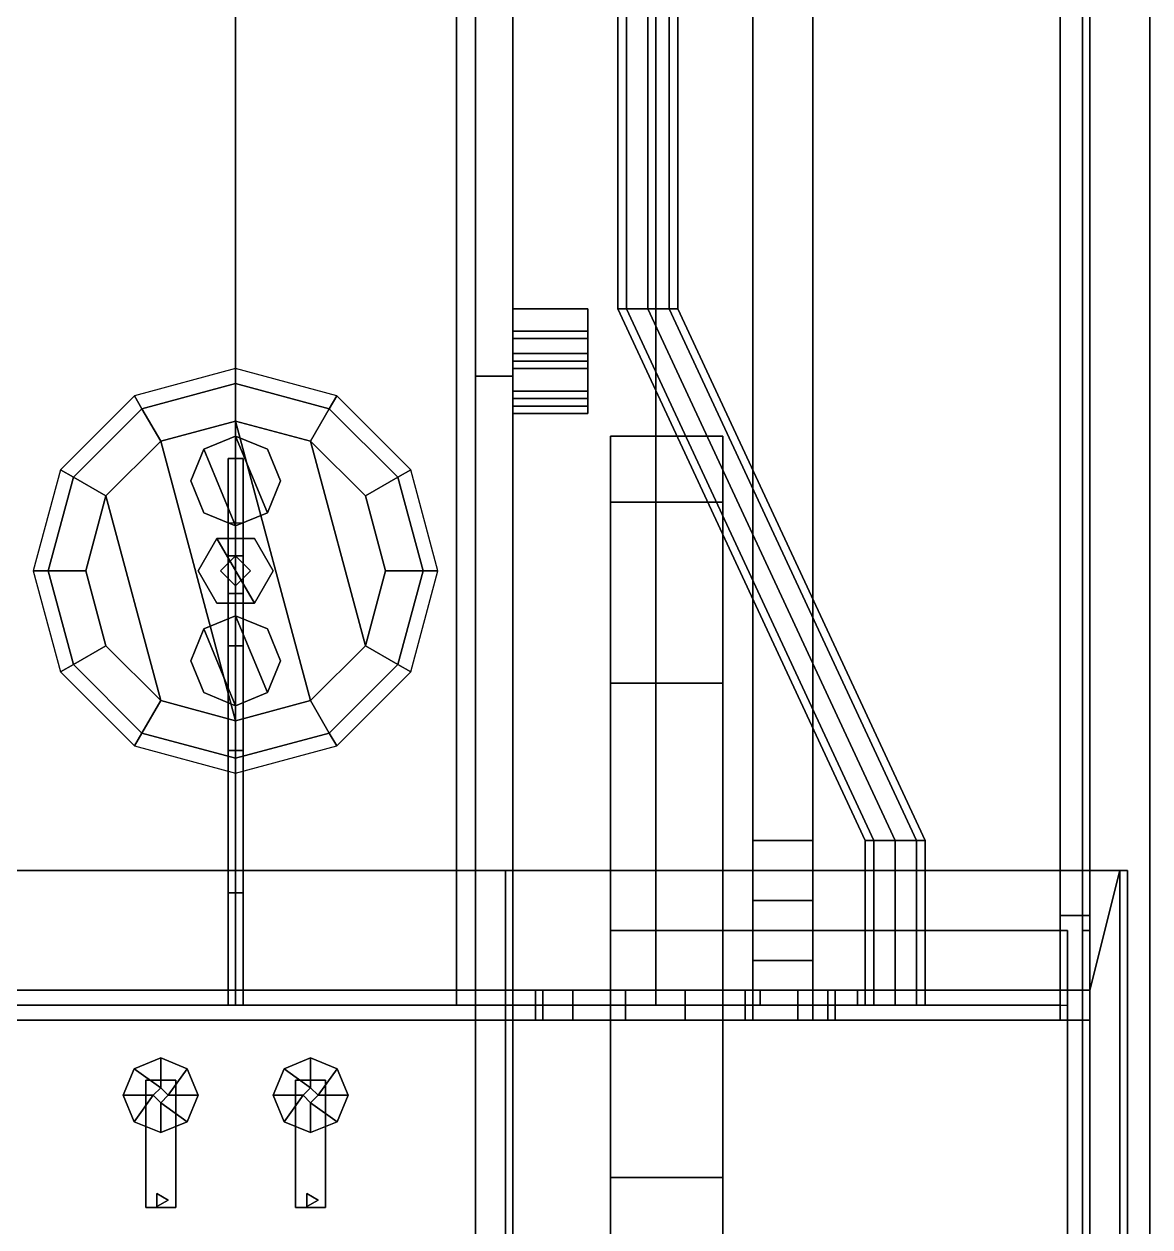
# Model space of a CAD drawing. Header units: millimetres. Extents: x -1.2 to 3, y -5.2 to 18.7.
# Drawn here: x -0.282 to 1.22, y -1.596 to 0.01 of the extents above; entities that cross this region are included whole.
import ezdxf

# ---------------------------------------------------------------- set-up
doc = ezdxf.new("R2010")
doc.units = ezdxf.units.MM
doc.layers.add('cab', color=3, linetype='Continuous')
doc.layers.add('wheels', color=1, linetype='Continuous')

msp = doc.modelspace()

# ---------------------------------------------------------------- linework, layer by layer
for points in [[(1.22, 4.67, 1.04), (1.22, -4.83, 1.04), (-1.22, -4.83, 1.04), (-1.22, 4.67, 1.04)], [(1.22, -4.83, 1.15), (1.22, 4.67, 1.15), (1.13, 1.91, 1.15), (1.13, -4.83, 1.15)], [(1.22, -4.83, 1.15), (1.22, -4.83, 1.04), (1.22, 4.67, 1.04), (1.22, 4.67, 1.15)], [(0, 4.5, 2.69), (-0.2947, 4.5, 2.6314), (-0.2947, -1.3, 2.6314), (0, -1.3, 2.69)], [(0.2947, 4.5, 2.6314), (0, 4.5, 2.69), (0, -1.3, 2.69), (0.2947, -1.3, 2.6314)], [(0.55, 3.9, 2.56), (0.5217, 3.8717, 2.5483), (0.5217, -0.37, 2.5483), (0.55, -0.37, 2.56)], [(0.5217, 3.8717, 2.4917), (0.55, 3.9, 2.48), (0.55, -0.37, 2.48), (0.5217, -0.37, 2.4917)], [(0.5783, 3.86, 2.5483), (0.55, 3.9, 2.56), (0.55, -0.37, 2.56), (0.5783, -0.37, 2.5483)], [(0.55, 3.9, 2.48), (0.5783, 3.86, 2.4917), (0.5783, -0.37, 2.4917), (0.55, -0.37, 2.48)], [(0.5217, 3.8717, 2.5483), (0.51, 3.86, 2.52), (0.51, -0.37, 2.52), (0.5217, -0.37, 2.5483)], [(0.51, 3.86, 2.52), (0.5217, 3.8717, 2.4917), (0.5217, -0.37, 2.4917), (0.51, -0.37, 2.52)], [(0.59, 3.86, 2.52), (0.5783, 3.86, 2.5483), (0.5783, -0.37, 2.5483), (0.59, -0.37, 2.52)], [(0.5783, 3.86, 2.4917), (0.59, 3.86, 2.52), (0.59, -0.37, 2.52), (0.5783, -0.37, 2.4917)], [(0.37, 3.47, 0.46), (0.37, -4.13, 0.46), (-0.37, -4.13, 0.46), (-0.37, 3.47, 0.46)], [(0.37, -4.13, 1.04), (0.37, -4.13, 0.46), (0.37, 3.47, 0.46), (0.37, 3.47, 1.04)], [(0.32, -0.46, 0.21), (0.32, 3.35, 0.21), (0.32, 3.35, 0.14), (0.32, -0.46, 0.14)], [(0.37, -0.46, 0.21), (0.37, 3.35, 0.21), (0.32, 3.35, 0.21), (0.32, -0.46, 0.21)], [(0.32, -0.46, 0.14), (0.32, 3.35, 0.14), (0.37, 3.35, 0.14), (0.37, -0.46, 0.14)], [(0.37, 3.35, 0.14), (0.37, 3.35, 0.21), (0.37, -0.46, 0.21), (0.37, -0.46, 0.14)], [(0.77, 2.49, 0.25), (0.77, -1.08, 0.25), (0.69, -1.08, 0.25), (0.69, 2.49, 0.25)], [(0.69, 2.49, 0.25), (0.69, -1.08, 0.25), (0.69, -1.08, 0.35), (0.69, 2.49, 0.35)], [(0.69, 2.49, 0.35), (0.69, -1.08, 0.35), (0.77, -1.08, 0.35), (0.77, 2.49, 0.35)], [(0.77, -1.08, 0.35), (0.77, -1.08, 0.25), (0.77, 2.49, 0.25), (0.77, 2.49, 0.35)], [(0.5608, 2, 2.44), (0.2947, 2, 2.6314), (0.2947, -1.3, 2.6314), (0.5608, -1.3, 2.44)], [(1.1, -1.2, 2.44), (1.1, 1.91, 2.44), (0.5608, 1.97, 2.44), (0.5608, -1.2, 2.44)], [(1.14, 1.91, 2.48), (1.1, 1.91, 2.48), (1.1, -1.18, 2.48), (1.14, -1.18, 2.48)], [(1.1, 1.91, 2.48), (1.1, 1.91, 2.44), (1.1, -1.2, 2.44), (1.1, -1.18, 2.48)], [(1.13, -1.32, 1.15), (1.13, 1.91, 1.15), (1.13, 1.91, 2.44), (1.13, -1.32, 2.44)], [(1.14, -1.2, 2.44), (1.13, -1.2, 2.44), (1.13, 1.91, 2.44), (1.14, 1.91, 2.44)], [(1.14, -1.18, 2.48), (1.14, -1.2, 2.44), (1.14, 1.91, 2.44), (1.14, 1.91, 2.48)], [(0.47, -0.37, 0.6), (0.47, -0.37, 0.51), (0.37, -0.37, 0.51), (0.37, -0.37, 0.6)], [(0.47, -0.4, 0.92), (0.47, -0.37, 0.6), (0.37, -0.37, 0.6), (0.37, -0.4, 0.92)], [(0.47, -0.37, 0.51), (0.47, -0.41, 0.18), (0.37, -0.41, 0.18), (0.37, -0.37, 0.51)], [(0.37, -0.41, 0.18), (0.37, -0.51, 0.18), (0.37, -0.5015, 0.46), (0.37, -0.3761, 0.46)], [(0.47, -0.49, 0.6), (0.47, -0.5, 0.51), (0.47, -0.37, 0.51), (0.47, -0.37, 0.6)], [(0.47, -0.49, 0.92), (0.47, -0.49, 0.6), (0.47, -0.37, 0.6), (0.47, -0.4, 0.92)], [(0.47, -0.5, 0.51), (0.47, -0.51, 0.18), (0.47, -0.41, 0.18), (0.47, -0.37, 0.51)], [(0.5217, -0.37, 2.5483), (0.51, -0.37, 2.52), (0.84, -1.08, 2.69), (0.8517, -1.08, 2.7183)], [(0.51, -0.37, 2.52), (0.5217, -0.37, 2.4917), (0.8517, -1.08, 2.6617), (0.84, -1.08, 2.69)], [(0.55, -0.37, 2.56), (0.5217, -0.37, 2.5483), (0.8517, -1.08, 2.7183), (0.88, -1.08, 2.73)], [(0.5217, -0.37, 2.4917), (0.55, -0.37, 2.48), (0.88, -1.08, 2.65), (0.8517, -1.08, 2.6617)], [(0.5783, -0.37, 2.5483), (0.55, -0.37, 2.56), (0.88, -1.08, 2.73), (0.9083, -1.08, 2.7183)], [(0.55, -0.37, 2.48), (0.5783, -0.37, 2.4917), (0.9083, -1.08, 2.6617), (0.88, -1.08, 2.65)], [(0.59, -0.37, 2.52), (0.5783, -0.37, 2.5483), (0.9083, -1.08, 2.7183), (0.92, -1.08, 2.69)], [(0.5783, -0.37, 2.4917), (0.59, -0.37, 2.52), (0.92, -1.08, 2.69), (0.9083, -1.08, 2.6617)], [(0.37, -0.4, 0.92), (0.37, -0.43, 0.96), (0.47, -0.43, 0.96), (0.47, -0.4, 0.92)], [(0.47, -0.4, 0.92), (0.47, -0.43, 0.96), (0.47, -0.45, 0.96), (0.47, -0.49, 0.92)], [(0.37, -0.44, 0.13), (0.37, -0.41, 0.18), (0.47, -0.41, 0.18), (0.47, -0.44, 0.13)], [(0.37, -0.51, 0.18), (0.37, -0.41, 0.18), (0.37, -0.44, 0.13), (0.37, -0.48, 0.13)], [(0.47, -0.44, 0.13), (0.47, -0.41, 0.18), (0.47, -0.51, 0.18), (0.47, -0.48, 0.13)], [(0.47, -0.45, 0.96), (0.47, -0.43, 0.96), (0.37, -0.43, 0.96), (0.37, -0.45, 0.96)], [(0.37, -0.48, 0.13), (0.37, -0.44, 0.13), (0.47, -0.44, 0.13), (0.47, -0.48, 0.13)], [(0, -0.45, 2.69), (-0.135, -0.4862, 2.66), (-0.125, -0.5035, 2.83), (0, -0.47, 2.83)], [(0.135, -0.4862, 2.66), (0, -0.45, 2.69), (0, -0.47, 2.83), (0.125, -0.5035, 2.83)], [(0.37, -2.7, 0.5), (0.37, -0.46, 0.21), (0.32, -0.46, 0.21), (0.32, -2.7, 0.5)], [(0.32, -2.7, 0.5), (0.32, -0.46, 0.21), (0.32, -0.46, 0.14), (0.32, -2.7, 0.43)], [(0.32, -2.7, 0.43), (0.32, -0.46, 0.14), (0.37, -0.46, 0.14), (0.37, -2.7, 0.43)], [(0.47, -0.49, 0.92), (0.47, -0.45, 0.96), (0.37, -0.45, 0.96), (0.37, -0.49, 0.92)], [(0.37, -0.46, 0.14), (0.37, -0.46, 0.21), (0.37, -2.7, 0.5), (0.37, -2.7, 0.43)], [(0, -0.47, 2.83), (-0.125, -0.5035, 2.83), (-0.1, -0.5468, 2.87), (0, -0.52, 2.87)], [(0.125, -0.5035, 2.83), (0, -0.47, 2.83), (0, -0.52, 2.87), (0.1, -0.5468, 2.87)], [(0.47, -0.48, 0.13), (0.47, -0.51, 0.18), (0.37, -0.51, 0.18), (0.37, -0.48, 0.13)], [(-0.135, -0.4862, 2.66), (-0.2338, -0.585, 2.64), (-0.2165, -0.595, 2.83), (-0.125, -0.5035, 2.83)], [(0.2338, -0.585, 2.64), (0.135, -0.4862, 2.66), (0.125, -0.5035, 2.83), (0.2165, -0.595, 2.83)], [(0.37, -0.49, 0.6), (0.37, -0.5, 0.51), (0.47, -0.5, 0.51), (0.47, -0.49, 0.6)], [(0.37, -0.49, 0.92), (0.37, -0.49, 0.6), (0.47, -0.49, 0.6), (0.47, -0.49, 0.92)], [(-0.125, -0.5035, 2.83), (-0.2165, -0.595, 2.83), (-0.1732, -0.62, 2.87), (-0.1, -0.5468, 2.87)], [(0.2165, -0.595, 2.83), (0.125, -0.5035, 2.83), (0.1, -0.5468, 2.87), (0.1732, -0.62, 2.87)], [(0.37, -0.5, 0.51), (0.37, -0.51, 0.18), (0.47, -0.51, 0.18), (0.47, -0.5, 0.51)], [(0, -0.52, 2.87), (-0.1, -0.5468, 2.87), (-0.1, -0.5468, 2.89), (0, -0.52, 2.89)], [(-0.1, -0.5468, 2.89), (0, -0.92, 2.89), (0.1, -0.8932, 2.89), (0, -0.52, 2.89)], [(0.1, -0.5468, 2.87), (0, -0.52, 2.87), (0, -0.52, 2.89), (0.1, -0.5468, 2.89)], [(0, -0.52, 2.89), (0.1, -0.8932, 2.89), (0.1732, -0.82, 2.89), (0.1, -0.5468, 2.89)], [(0, -0.54, 2.89), (-0.0424, -0.5576, 2.89), (-0.0424, -0.5576, 3.21), (0, -0.54, 3.21)], [(-0.0424, -0.5576, 3.21), (0, -0.66, 3.21), (0.0424, -0.6424, 3.21), (0, -0.54, 3.21)], [(0.0424, -0.5576, 2.89), (0, -0.54, 2.89), (0, -0.54, 3.21), (0.0424, -0.5576, 3.21)], [(0, -0.54, 3.21), (0.0424, -0.6424, 3.21), (0.06, -0.6, 3.21), (0.0424, -0.5576, 3.21)], [(-0.1, -0.5468, 2.87), (-0.1732, -0.62, 2.87), (-0.1732, -0.62, 2.89), (-0.1, -0.5468, 2.89)], [(-0.1732, -0.62, 2.89), (-0.1, -0.8932, 2.89), (0, -0.92, 2.89), (-0.1, -0.5468, 2.89)], [(-0.0424, -0.5576, 2.89), (-0.06, -0.6, 2.89), (-0.06, -0.6, 3.21), (-0.0424, -0.5576, 3.21)], [(-0.06, -0.6, 3.21), (-0.0424, -0.6424, 3.21), (0, -0.66, 3.21), (-0.0424, -0.5576, 3.21)], [(0.06, -0.6, 2.89), (0.0424, -0.5576, 2.89), (0.0424, -0.5576, 3.21), (0.06, -0.6, 3.21)], [(0.1732, -0.62, 2.87), (0.1, -0.5468, 2.87), (0.1, -0.5468, 2.89), (0.1732, -0.62, 2.89)], [(0.1, -0.5468, 2.89), (0.1732, -0.82, 2.89), (0.2, -0.72, 2.89), (0.1732, -0.62, 2.89)], [(-0.01, -0.57, 3.21), (-0.01, -0.96, 3.21), (-0.01, -0.82, 3.28), (-0.01, -0.57, 3.27)], [(0.01, -0.57, 3.27), (0.01, -0.57, 3.21), (-0.01, -0.57, 3.21), (-0.01, -0.57, 3.27)], [(-0.01, -0.57, 3.27), (-0.01, -0.82, 3.28), (0.01, -0.82, 3.28), (0.01, -0.57, 3.27)], [(0.01, -0.82, 3.28), (0.01, -0.96, 3.21), (0.01, -0.57, 3.21), (0.01, -0.57, 3.27)], [(-0.2338, -0.585, 2.64), (-0.27, -0.72, 2.63), (-0.25, -0.72, 2.83), (-0.2165, -0.595, 2.83)], [(0.27, -0.72, 2.63), (0.2338, -0.585, 2.64), (0.2165, -0.595, 2.83), (0.25, -0.72, 2.83)], [(-0.2165, -0.595, 2.83), (-0.25, -0.72, 2.83), (-0.2, -0.72, 2.87), (-0.1732, -0.62, 2.87)], [(-0.06, -0.6, 2.89), (-0.0424, -0.6424, 2.89), (-0.0424, -0.6424, 3.21), (-0.06, -0.6, 3.21)], [(0.0424, -0.6424, 2.89), (0.06, -0.6, 2.89), (0.06, -0.6, 3.21), (0.0424, -0.6424, 3.21)], [(0.25, -0.72, 2.83), (0.2165, -0.595, 2.83), (0.1732, -0.62, 2.87), (0.2, -0.72, 2.87)], [(-0.1732, -0.62, 2.87), (-0.2, -0.72, 2.87), (-0.2, -0.72, 2.89), (-0.1732, -0.62, 2.89)], [(-0.2, -0.72, 2.89), (-0.1732, -0.82, 2.89), (-0.1, -0.8932, 2.89), (-0.1732, -0.62, 2.89)], [(0.2, -0.72, 2.87), (0.1732, -0.62, 2.87), (0.1732, -0.62, 2.89), (0.2, -0.72, 2.89)], [(-0.0424, -0.6424, 2.89), (0, -0.66, 2.89), (0, -0.66, 3.21), (-0.0424, -0.6424, 3.21)], [(0.01, -0.6559, 3.21), (0.01, -0.96, 3.21), (-0.01, -0.96, 3.21), (-0.01, -0.6559, 3.21)], [(0, -0.66, 2.89), (0.0424, -0.6424, 2.89), (0.0424, -0.6424, 3.21), (0, -0.66, 3.21)], [(-0.025, -0.6767, 2.94), (-0.05, -0.72, 2.94), (-0.05, -0.72, 3.13), (-0.025, -0.6767, 3.13)], [(-0.05, -0.72, 3.13), (-0.025, -0.7633, 3.13), (0.025, -0.7633, 3.13), (-0.025, -0.6767, 3.13)], [(0.025, -0.6767, 2.94), (-0.025, -0.6767, 2.94), (-0.025, -0.6767, 3.13), (0.025, -0.6767, 3.13)], [(-0.025, -0.6767, 3.13), (0.025, -0.7633, 3.13), (0.05, -0.72, 3.13), (0.025, -0.6767, 3.13)], [(0.05, -0.72, 2.94), (0.025, -0.6767, 2.94), (0.025, -0.6767, 3.13), (0.05, -0.72, 3.13)], [(0, -0.7, 2.89), (-0.02, -0.72, 2.89), (-0.02, -0.72, 2.94), (0, -0.7, 2.94)], [(-0.01, -0.7, 3.13), (-0.01, -0.75, 3.13), (-0.01, -0.75, 3.21), (-0.01, -0.7, 3.21)], [(0.01, -0.7, 3.21), (0.01, -0.7, 3.13), (-0.01, -0.7, 3.13), (-0.01, -0.7, 3.21)], [(0.02, -0.72, 2.89), (0, -0.7, 2.89), (0, -0.7, 2.94), (0.02, -0.72, 2.94)], [(0.01, -0.75, 3.21), (0.01, -0.75, 3.13), (0.01, -0.7, 3.13), (0.01, -0.7, 3.21)], [(-0.27, -0.72, 2.63), (-0.2338, -0.855, 2.64), (-0.2165, -0.845, 2.83), (-0.25, -0.72, 2.83)], [(-0.25, -0.72, 2.83), (-0.2165, -0.845, 2.83), (-0.1732, -0.82, 2.87), (-0.2, -0.72, 2.87)], [(-0.2, -0.72, 2.87), (-0.1732, -0.82, 2.87), (-0.1732, -0.82, 2.89), (-0.2, -0.72, 2.89)], [(-0.05, -0.72, 2.94), (-0.025, -0.7633, 2.94), (-0.025, -0.7633, 3.13), (-0.05, -0.72, 3.13)], [(-0.02, -0.72, 2.89), (0, -0.74, 2.89), (0, -0.74, 2.94), (-0.02, -0.72, 2.94)], [(0, -0.74, 2.89), (0.02, -0.72, 2.89), (0.02, -0.72, 2.94), (0, -0.74, 2.94)], [(0.025, -0.7633, 2.94), (0.05, -0.72, 2.94), (0.05, -0.72, 3.13), (0.025, -0.7633, 3.13)], [(0.2165, -0.845, 2.83), (0.25, -0.72, 2.83), (0.2, -0.72, 2.87), (0.1732, -0.82, 2.87)], [(0.1732, -0.82, 2.87), (0.2, -0.72, 2.87), (0.2, -0.72, 2.89), (0.1732, -0.82, 2.89)], [(0.2338, -0.855, 2.64), (0.27, -0.72, 2.63), (0.25, -0.72, 2.83), (0.2165, -0.845, 2.83)], [(-0.01, -0.75, 3.21), (-0.01, -0.75, 3.13), (0.01, -0.75, 3.13), (0.01, -0.75, 3.21)], [(-0.025, -0.7633, 2.94), (0.025, -0.7633, 2.94), (0.025, -0.7633, 3.13), (-0.025, -0.7633, 3.13)], [(0, -0.78, 2.89), (-0.0424, -0.7976, 2.89), (-0.0424, -0.7976, 3.21), (0, -0.78, 3.21)], [(-0.0424, -0.7976, 3.21), (0, -0.9, 3.21), (0.0424, -0.8824, 3.21), (0, -0.78, 3.21)], [(0.0424, -0.7976, 2.89), (0, -0.78, 2.89), (0, -0.78, 3.21), (0.0424, -0.7976, 3.21)], [(0, -0.78, 3.21), (0.0424, -0.8824, 3.21), (0.06, -0.84, 3.21), (0.0424, -0.7976, 3.21)], [(-0.0424, -0.7976, 2.89), (-0.06, -0.84, 2.89), (-0.06, -0.84, 3.21), (-0.0424, -0.7976, 3.21)], [(-0.06, -0.84, 3.21), (-0.0424, -0.8824, 3.21), (0, -0.9, 3.21), (-0.0424, -0.7976, 3.21)], [(0.06, -0.84, 2.89), (0.0424, -0.7976, 2.89), (0.0424, -0.7976, 3.21), (0.06, -0.84, 3.21)], [(-0.2165, -0.845, 2.83), (-0.125, -0.9365, 2.83), (-0.1, -0.8932, 2.87), (-0.1732, -0.82, 2.87)], [(-0.1732, -0.82, 2.87), (-0.1, -0.8932, 2.87), (-0.1, -0.8932, 2.89), (-0.1732, -0.82, 2.89)], [(-0.01, -0.82, 3.28), (-0.01, -0.96, 3.26), (0.01, -0.96, 3.26), (0.01, -0.82, 3.28)], [(-0.01, -0.96, 3.21), (-0.01, -0.96, 3.21), (-0.01, -0.96, 3.26), (-0.01, -0.82, 3.28)], [(0.01, -0.96, 3.26), (0.01, -0.96, 3.21), (0.01, -0.96, 3.21), (0.01, -0.82, 3.28)], [(0.125, -0.9365, 2.83), (0.2165, -0.845, 2.83), (0.1732, -0.82, 2.87), (0.1, -0.8932, 2.87)], [(0.1, -0.8932, 2.87), (0.1732, -0.82, 2.87), (0.1732, -0.82, 2.89), (0.1, -0.8932, 2.89)], [(-0.2338, -0.855, 2.64), (-0.135, -0.9538, 2.66), (-0.125, -0.9365, 2.83), (-0.2165, -0.845, 2.83)], [(-0.06, -0.84, 2.89), (-0.0424, -0.8824, 2.89), (-0.0424, -0.8824, 3.21), (-0.06, -0.84, 3.21)], [(0.0424, -0.8824, 2.89), (0.06, -0.84, 2.89), (0.06, -0.84, 3.21), (0.0424, -0.8824, 3.21)], [(0.135, -0.9538, 2.66), (0.2338, -0.855, 2.64), (0.2165, -0.845, 2.83), (0.125, -0.9365, 2.83)], [(-0.0424, -0.8824, 2.89), (0, -0.9, 2.89), (0, -0.9, 3.21), (-0.0424, -0.8824, 3.21)], [(0, -0.9, 2.89), (0.0424, -0.8824, 2.89), (0.0424, -0.8824, 3.21), (0, -0.9, 3.21)], [(-0.125, -0.9365, 2.83), (0, -0.97, 2.83), (0, -0.92, 2.87), (-0.1, -0.8932, 2.87)], [(-0.1, -0.8932, 2.87), (0, -0.92, 2.87), (0, -0.92, 2.89), (-0.1, -0.8932, 2.89)], [(0, -0.97, 2.83), (0.125, -0.9365, 2.83), (0.1, -0.8932, 2.87), (0, -0.92, 2.87)], [(0, -0.92, 2.87), (0.1, -0.8932, 2.87), (0.1, -0.8932, 2.89), (0, -0.92, 2.89)], [(-0.135, -0.9538, 2.66), (0, -0.99, 2.69), (0, -0.97, 2.83), (-0.125, -0.9365, 2.83)], [(0, -0.99, 2.69), (0.135, -0.9538, 2.66), (0.125, -0.9365, 2.83), (0, -0.97, 2.83)], [(-0.01, -0.96, 3.21), (-0.01, -1.15, 3.15), (-0.01, -1.15, 3.19), (-0.01, -0.96, 3.26)], [(0.01, -0.96, 3.21), (0.01, -1.15, 3.15), (-0.01, -1.15, 3.15), (-0.01, -0.96, 3.21)], [(-0.01, -0.96, 3.26), (-0.01, -1.15, 3.19), (0.01, -1.15, 3.19), (0.01, -0.96, 3.26)], [(0.01, -1.15, 3.19), (0.01, -1.15, 3.15), (0.01, -0.96, 3.21), (0.01, -0.96, 3.26)], [(0.69, -1.08, 0.25), (0.69, -1.16, 0.17), (0.69, -1.16, 0.4), (0.69, -1.08, 0.35)], [(0.77, -1.08, 0.25), (0.77, -1.16, 0.17), (0.69, -1.16, 0.17), (0.69, -1.08, 0.25)], [(0.69, -1.08, 0.35), (0.69, -1.16, 0.4), (0.77, -1.16, 0.4), (0.77, -1.08, 0.35)], [(0.77, -1.16, 0.4), (0.77, -1.16, 0.17), (0.77, -1.08, 0.25), (0.77, -1.08, 0.35)], [(0.8517, -1.08, 2.7183), (0.84, -1.08, 2.69), (0.84, -1.3, 2.69), (0.8517, -1.3, 2.7183)], [(0.84, -1.08, 2.69), (0.8517, -1.08, 2.6617), (0.8517, -1.3, 2.6617), (0.84, -1.3, 2.69)], [(0.88, -1.08, 2.73), (0.8517, -1.08, 2.7183), (0.8517, -1.3, 2.7183), (0.88, -1.3, 2.73)], [(0.8517, -1.08, 2.6617), (0.88, -1.08, 2.65), (0.88, -1.3, 2.65), (0.8517, -1.3, 2.6617)], [(0.9083, -1.08, 2.7183), (0.88, -1.08, 2.73), (0.88, -1.3, 2.73), (0.9083, -1.3, 2.7183)], [(0.88, -1.08, 2.65), (0.9083, -1.08, 2.6617), (0.9083, -1.3, 2.6617), (0.88, -1.3, 2.65)], [(0.92, -1.08, 2.69), (0.9083, -1.08, 2.7183), (0.9083, -1.3, 2.7183), (0.92, -1.3, 2.69)], [(0.9083, -1.08, 2.6617), (0.92, -1.08, 2.69), (0.92, -1.3, 2.69), (0.9083, -1.3, 2.6617)], [(-0.38, -1.12, 3.37), (-0.01, -1.12, 3.19), (-1.2, -1.12, 3.19), (-1.21, -1.12, 3.29)], [(1.18, -1.12, 3.19), (1.14, -1.28, 3.19), (-1.14, -1.28, 3.19), (-1.2, -1.12, 3.19)], [(-0.38, -3.92, 3.37), (0.36, -3.92, 3.37), (0.36, -1.12, 3.37), (-0.38, -1.12, 3.37)], [(-0.38, -1.12, 3.37), (0.36, -1.12, 3.37), (-0.01, -1.12, 3.19)], [(1.18, -1.12, 3.19), (-0.01, -1.12, 3.19), (0.36, -1.12, 3.37), (1.19, -1.12, 3.29)], [(1.19, -1.12, 3.29), (0.36, -1.12, 3.37), (0.36, -3.92, 3.37), (1.19, -3.92, 3.29)], [(1.18, -3.92, 3.19), (1.14, -3.77, 3.19), (1.14, -1.28, 3.19), (1.18, -1.12, 3.19)], [(1.19, -3.92, 3.29), (1.18, -3.92, 3.19), (1.18, -1.12, 3.19), (1.19, -1.12, 3.29)], [(-0.01, -1.15, 3.19), (-0.01, -1.3, 3.13), (0.01, -1.3, 3.13), (0.01, -1.15, 3.19)], [(-0.01, -1.15, 3.15), (-0.01, -1.3, 3.1), (-0.01, -1.3, 3.13), (-0.01, -1.15, 3.19)], [(0.01, -1.15, 3.15), (0.01, -1.3, 3.1), (-0.01, -1.3, 3.1), (-0.01, -1.15, 3.15)], [(0.01, -1.3, 3.13), (0.01, -1.3, 3.1), (0.01, -1.15, 3.15), (0.01, -1.15, 3.19)], [(0.69, -1.24, 0.4), (0.69, -1.16, 0.4), (0.69, -1.16, 0.17), (0.69, -1.24, 0.17)], [(0.77, -1.24, 0.4), (0.77, -1.16, 0.4), (0.69, -1.16, 0.4), (0.69, -1.24, 0.4)], [(0.69, -1.24, 0.17), (0.69, -1.16, 0.17), (0.77, -1.16, 0.17), (0.77, -1.24, 0.17)], [(0.77, -1.16, 0.17), (0.77, -1.16, 0.4), (0.77, -1.24, 0.4), (0.77, -1.24, 0.17)], [(1.14, -1.18, 2.48), (1.1, -1.18, 2.48), (1.1, -1.28, 2.58), (1.14, -1.28, 2.58)], [(1.1, -1.18, 2.48), (1.1, -1.2, 2.44), (1.1, -1.32, 2.56), (1.1, -1.28, 2.58)], [(1.14, -1.28, 2.58), (1.14, -1.32, 2.56), (1.14, -1.2, 2.44), (1.14, -1.18, 2.48)], [(1.11, -1.3, 2.44), (1.11, -1.2, 2.44), (0.5608, -1.2, 2.44), (0.5608, -1.3, 2.44)], [(1.11, -1.32, 2.56), (1.1, -1.32, 2.56), (1.1, -1.2, 2.44), (1.11, -1.2, 2.44)], [(1.14, -1.32, 2.56), (1.13, -1.32, 2.56), (1.13, -1.2, 2.44), (1.14, -1.2, 2.44)], [(0.69, -1.32, 0.34), (0.69, -1.24, 0.4), (0.69, -1.24, 0.17), (0.69, -1.32, 0.25)], [(0.69, -1.32, 0.25), (0.69, -1.24, 0.17), (0.77, -1.24, 0.17), (0.77, -1.32, 0.25)], [(0.77, -1.32, 0.34), (0.77, -1.24, 0.4), (0.69, -1.24, 0.4), (0.69, -1.32, 0.34)], [(0.77, -1.24, 0.17), (0.77, -1.24, 0.4), (0.77, -1.32, 0.34), (0.77, -1.32, 0.25)], [(1.14, -1.28, 3.19), (1.14, -1.28, 3.15), (-1.14, -1.28, 3.15), (-1.14, -1.28, 3.19)], [(1.14, -1.28, 3.15), (1.14, -3.77, 3.15), (-1.14, -3.77, 3.15), (-1.14, -1.28, 3.15)], [(0.37, -1.28, 2.94), (0.41, -1.28, 2.94), (0.4, -1.28, 2.87), (0.36, -1.28, 2.87)], [(0.4, -1.28, 2.87), (0.41, -1.28, 2.8), (0.37, -1.28, 2.8), (0.36, -1.28, 2.87)], [(0.36, -1.3, 2.87), (0.37, -1.3, 2.94), (0.37, -1.28, 2.94), (0.36, -1.28, 2.87)], [(0.36, -1.28, 2.87), (0.37, -1.28, 2.8), (0.37, -1.3, 2.8), (0.36, -1.3, 2.87)], [(0.37, -1.28, 2.8), (0.41, -1.28, 2.73), (0.41, -1.3, 2.73), (0.37, -1.3, 2.8)], [(0.41, -1.28, 2.8), (0.45, -1.28, 2.73), (0.41, -1.28, 2.73), (0.37, -1.28, 2.8)], [(0.37, -1.3, 2.94), (0.41, -1.3, 3.01), (0.41, -1.28, 3.01), (0.37, -1.28, 2.94)], [(0.41, -1.28, 3.01), (0.45, -1.28, 3.01), (0.41, -1.28, 2.94), (0.37, -1.28, 2.94)], [(0.4, -1.32, 2.87), (0.41, -1.32, 2.8), (0.41, -1.28, 2.8), (0.4, -1.28, 2.87)], [(0.4, -1.28, 2.87), (0.41, -1.28, 2.94), (0.41, -1.32, 2.94), (0.4, -1.32, 2.87)], [(0.41, -1.32, 2.8), (0.45, -1.32, 2.73), (0.45, -1.28, 2.73), (0.41, -1.28, 2.8)], [(0.41, -1.28, 2.73), (0.5, -1.28, 2.66), (0.5, -1.3, 2.66), (0.41, -1.3, 2.73)], [(0.45, -1.28, 2.73), (0.52, -1.28, 2.69), (0.5, -1.28, 2.66), (0.41, -1.28, 2.73)], [(0.41, -1.3, 3.01), (0.5, -1.3, 3.08), (0.5, -1.28, 3.08), (0.41, -1.28, 3.01)], [(0.5, -1.28, 3.08), (0.52, -1.28, 3.05), (0.45, -1.28, 3.01), (0.41, -1.28, 3.01)], [(0.41, -1.28, 2.94), (0.45, -1.28, 3.01), (0.45, -1.32, 3.01), (0.41, -1.32, 2.94)], [(0.45, -1.32, 2.73), (0.52, -1.32, 2.69), (0.52, -1.28, 2.69), (0.45, -1.28, 2.73)], [(0.45, -1.28, 3.01), (0.52, -1.28, 3.05), (0.52, -1.32, 3.05), (0.45, -1.32, 3.01)], [(0.5, -1.28, 2.66), (0.6, -1.28, 2.64), (0.6, -1.3, 2.64), (0.5, -1.3, 2.66)], [(0.52, -1.28, 2.69), (0.6, -1.28, 2.67), (0.6, -1.28, 2.64), (0.5, -1.28, 2.66)], [(0.6, -1.28, 3.1), (0.6, -1.28, 3.07), (0.52, -1.28, 3.05), (0.5, -1.28, 3.08)], [(0.5, -1.3, 3.08), (0.6, -1.3, 3.1), (0.6, -1.28, 3.1), (0.5, -1.28, 3.08)], [(0.52, -1.32, 2.69), (0.6, -1.32, 2.67), (0.6, -1.28, 2.67), (0.52, -1.28, 2.69)], [(0.52, -1.28, 3.05), (0.6, -1.28, 3.07), (0.6, -1.32, 3.07), (0.52, -1.32, 3.05)], [(0.7, -1.3, 2.66), (0.6, -1.3, 2.64), (0.6, -1.28, 2.64), (0.7, -1.28, 2.66)], [(0.68, -1.28, 2.69), (0.6, -1.28, 2.67), (0.6, -1.32, 2.67), (0.68, -1.32, 2.69)], [(0.6, -1.28, 2.64), (0.6, -1.28, 2.67), (0.68, -1.28, 2.69), (0.7, -1.28, 2.66)], [(0.68, -1.32, 3.05), (0.6, -1.32, 3.07), (0.6, -1.28, 3.07), (0.68, -1.28, 3.05)], [(0.68, -1.28, 3.05), (0.6, -1.28, 3.07), (0.6, -1.28, 3.1), (0.7, -1.28, 3.08)], [(0.7, -1.28, 3.08), (0.6, -1.28, 3.1), (0.6, -1.3, 3.1), (0.7, -1.3, 3.08)], [(0.75, -1.28, 2.73), (0.68, -1.28, 2.69), (0.68, -1.32, 2.69), (0.75, -1.32, 2.73)], [(0.7, -1.28, 2.66), (0.68, -1.28, 2.69), (0.75, -1.28, 2.73), (0.79, -1.28, 2.73)], [(0.75, -1.28, 3.01), (0.68, -1.28, 3.05), (0.7, -1.28, 3.08), (0.79, -1.28, 3.01)], [(0.75, -1.32, 3.01), (0.68, -1.32, 3.05), (0.68, -1.28, 3.05), (0.75, -1.28, 3.01)], [(0.79, -1.3, 2.73), (0.7, -1.3, 2.66), (0.7, -1.28, 2.66), (0.79, -1.28, 2.73)], [(0.79, -1.28, 3.01), (0.7, -1.28, 3.08), (0.7, -1.3, 3.08), (0.79, -1.3, 3.01)], [(0.79, -1.28, 2.8), (0.75, -1.28, 2.73), (0.75, -1.32, 2.73), (0.79, -1.32, 2.8)], [(0.79, -1.28, 2.73), (0.75, -1.28, 2.73), (0.79, -1.28, 2.8), (0.83, -1.28, 2.8)], [(0.79, -1.32, 2.94), (0.75, -1.32, 3.01), (0.75, -1.28, 3.01), (0.79, -1.28, 2.94)], [(0.79, -1.28, 2.94), (0.75, -1.28, 3.01), (0.79, -1.28, 3.01), (0.83, -1.28, 2.94)], [(0.83, -1.3, 2.8), (0.79, -1.3, 2.73), (0.79, -1.28, 2.73), (0.83, -1.28, 2.8)], [(0.83, -1.28, 2.94), (0.79, -1.28, 3.01), (0.79, -1.3, 3.01), (0.83, -1.3, 2.94)], [(0.8, -1.28, 2.87), (0.79, -1.28, 2.8), (0.79, -1.32, 2.8), (0.8, -1.32, 2.87)], [(0.8, -1.32, 2.87), (0.79, -1.32, 2.94), (0.79, -1.28, 2.94), (0.8, -1.28, 2.87)], [(0.8, -1.28, 2.87), (0.79, -1.28, 2.94), (0.83, -1.28, 2.94), (0.84, -1.28, 2.87)], [(0.83, -1.28, 2.8), (0.79, -1.28, 2.8), (0.8, -1.28, 2.87), (0.84, -1.28, 2.87)], [(0.84, -1.3, 2.87), (0.83, -1.3, 2.8), (0.83, -1.28, 2.8), (0.84, -1.28, 2.87)], [(0.84, -1.28, 2.87), (0.83, -1.28, 2.94), (0.83, -1.3, 2.94), (0.84, -1.3, 2.87)], [(1.14, -1.28, 2.58), (1.1, -1.28, 2.58), (1.1, -1.28, 3.15), (1.14, -1.28, 3.15)], [(1.1, -1.28, 2.58), (1.1, -1.32, 2.56), (1.1, -1.32, 3.15), (1.1, -1.28, 3.15)], [(1.14, -3.77, 3.19), (1.14, -3.77, 3.15), (1.14, -1.28, 3.15), (1.14, -1.28, 3.19)], [(1.14, -1.28, 3.15), (1.14, -1.32, 3.15), (1.14, -1.32, 2.56), (1.14, -1.28, 2.58)], [(-1.11, -1.32, 2.44), (-1.11, -1.32, 1.15), (1.11, -1.32, 1.15), (1.11, -1.32, 2.44)], [(0.4, -1.32, 2.87), (0.41, -1.32, 2.94), (0.37, -1.32, 2.94), (0.36, -1.32, 2.87)], [(0.37, -1.32, 2.8), (0.41, -1.32, 2.8), (0.4, -1.32, 2.87), (0.36, -1.32, 2.87)], [(0.41, -1.32, 2.73), (0.45, -1.32, 2.73), (0.41, -1.32, 2.8), (0.37, -1.32, 2.8)], [(0.41, -1.32, 2.94), (0.45, -1.32, 3.01), (0.41, -1.32, 3.01), (0.37, -1.32, 2.94)], [(0.5, -1.32, 2.66), (0.52, -1.32, 2.69), (0.45, -1.32, 2.73), (0.41, -1.32, 2.73)], [(0.45, -1.32, 3.01), (0.52, -1.32, 3.05), (0.5, -1.32, 3.08), (0.41, -1.32, 3.01)], [(0.6, -1.32, 2.64), (0.6, -1.32, 2.67), (0.52, -1.32, 2.69), (0.5, -1.32, 2.66)], [(0.52, -1.32, 3.05), (0.6, -1.32, 3.07), (0.6, -1.32, 3.1), (0.5, -1.32, 3.08)], [(0.68, -1.32, 2.69), (0.6, -1.32, 2.67), (0.6, -1.32, 2.64), (0.7, -1.32, 2.66)], [(0.6, -1.32, 3.1), (0.6, -1.32, 3.07), (0.68, -1.32, 3.05), (0.7, -1.32, 3.08)], [(0.75, -1.32, 2.73), (0.68, -1.32, 2.69), (0.7, -1.32, 2.66), (0.79, -1.32, 2.73)], [(0.7, -1.32, 3.08), (0.68, -1.32, 3.05), (0.75, -1.32, 3.01), (0.79, -1.32, 3.01)], [(0.77, -1.32, 0.25), (0.77, -1.32, 0.34), (0.69, -1.32, 0.34), (0.69, -1.32, 0.25)], [(0.79, -1.32, 2.8), (0.75, -1.32, 2.73), (0.79, -1.32, 2.73), (0.83, -1.32, 2.8)], [(0.79, -1.32, 3.01), (0.75, -1.32, 3.01), (0.79, -1.32, 2.94), (0.83, -1.32, 2.94)], [(0.83, -1.32, 2.94), (0.79, -1.32, 2.94), (0.8, -1.32, 2.87), (0.84, -1.32, 2.87)], [(0.8, -1.32, 2.87), (0.79, -1.32, 2.8), (0.83, -1.32, 2.8), (0.84, -1.32, 2.87)], [(1.14, -1.32, 3.15), (1.13, -1.32, 3.15), (1.13, -1.32, 2.56), (1.14, -1.32, 2.56)], [(-0.1, -1.37, 3.52), (-0.1354, -1.3846, 3.52), (-0.1, -1.41, 3.55)], [(-0.1, -1.37, 3.37), (-0.1354, -1.3846, 3.37), (-0.1354, -1.3846, 3.52), (-0.1, -1.37, 3.52)], [(-0.0646, -1.3846, 3.52), (-0.1, -1.37, 3.52), (-0.1, -1.41, 3.55), (-0.09, -1.42, 3.55)], [(-0.0646, -1.3846, 3.37), (-0.1, -1.37, 3.37), (-0.1, -1.37, 3.52), (-0.0646, -1.3846, 3.52)], [(0.1, -1.37, 3.52), (0.0646, -1.3846, 3.52), (0.1, -1.41, 3.55)], [(0.1, -1.37, 3.37), (0.0646, -1.3846, 3.37), (0.0646, -1.3846, 3.52), (0.1, -1.37, 3.52)], [(0.1354, -1.3846, 3.52), (0.1, -1.37, 3.52), (0.1, -1.41, 3.55), (0.11, -1.42, 3.55)], [(0.1354, -1.3846, 3.37), (0.1, -1.37, 3.37), (0.1, -1.37, 3.52), (0.1354, -1.3846, 3.52)], [(-0.1354, -1.3846, 3.52), (-0.15, -1.42, 3.52), (-0.11, -1.42, 3.55), (-0.1, -1.41, 3.55)], [(-0.1354, -1.3846, 3.37), (-0.15, -1.42, 3.37), (-0.15, -1.42, 3.52), (-0.1354, -1.3846, 3.52)], [(-0.05, -1.42, 3.52), (-0.0646, -1.3846, 3.52), (-0.09, -1.42, 3.55)], [(-0.05, -1.42, 3.37), (-0.0646, -1.3846, 3.37), (-0.0646, -1.3846, 3.52), (-0.05, -1.42, 3.52)], [(0.0646, -1.3846, 3.52), (0.05, -1.42, 3.52), (0.09, -1.42, 3.55), (0.1, -1.41, 3.55)], [(0.0646, -1.3846, 3.37), (0.05, -1.42, 3.37), (0.05, -1.42, 3.52), (0.0646, -1.3846, 3.52)], [(0.15, -1.42, 3.52), (0.1354, -1.3846, 3.52), (0.11, -1.42, 3.55)], [(0.15, -1.42, 3.37), (0.1354, -1.3846, 3.37), (0.1354, -1.3846, 3.52), (0.15, -1.42, 3.52)], [(-0.12, -1.4, 3.58), (-0.12, -1.57, 3.58), (-0.12, -1.57, 3.61), (-0.12, -1.4, 3.61)], [(-0.08, -1.4, 3.61), (-0.08, -1.4, 3.58), (-0.12, -1.4, 3.58), (-0.12, -1.4, 3.61)], [(-0.08, -1.4, 3.58), (-0.08, -1.57, 3.58), (-0.12, -1.57, 3.58), (-0.12, -1.4, 3.58)], [(-0.12, -1.4, 3.61), (-0.12, -1.57, 3.61), (-0.08, -1.57, 3.61), (-0.08, -1.4, 3.61)], [(-0.1, -1.41, 3.55), (-0.11, -1.42, 3.55), (-0.11, -1.42, 3.58), (-0.1, -1.41, 3.58)], [(-0.09, -1.42, 3.55), (-0.1, -1.41, 3.55), (-0.1, -1.41, 3.58), (-0.09, -1.42, 3.58)], [(-0.08, -1.57, 3.61), (-0.08, -1.57, 3.58), (-0.08, -1.4, 3.58), (-0.08, -1.4, 3.61)], [(0.08, -1.4, 3.58), (0.08, -1.57, 3.58), (0.08, -1.57, 3.61), (0.08, -1.4, 3.61)], [(0.12, -1.4, 3.58), (0.12, -1.57, 3.58), (0.08, -1.57, 3.58), (0.08, -1.4, 3.58)], [(0.12, -1.4, 3.61), (0.12, -1.4, 3.58), (0.08, -1.4, 3.58), (0.08, -1.4, 3.61)], [(0.08, -1.4, 3.61), (0.08, -1.57, 3.61), (0.12, -1.57, 3.61), (0.12, -1.4, 3.61)], [(0.1, -1.41, 3.55), (0.09, -1.42, 3.55), (0.09, -1.42, 3.58), (0.1, -1.41, 3.58)], [(0.11, -1.42, 3.55), (0.1, -1.41, 3.55), (0.1, -1.41, 3.58), (0.11, -1.42, 3.58)], [(0.12, -1.57, 3.61), (0.12, -1.57, 3.58), (0.12, -1.4, 3.58), (0.12, -1.4, 3.61)], [(-0.15, -1.42, 3.52), (-0.1354, -1.4554, 3.52), (-0.11, -1.42, 3.55)], [(-0.15, -1.42, 3.37), (-0.1354, -1.4554, 3.37), (-0.1354, -1.4554, 3.52), (-0.15, -1.42, 3.52)], [(-0.1354, -1.4554, 3.52), (-0.1, -1.47, 3.52), (-0.1, -1.43, 3.55), (-0.11, -1.42, 3.55)], [(-0.11, -1.42, 3.55), (-0.1, -1.43, 3.55), (-0.1, -1.43, 3.58), (-0.11, -1.42, 3.58)], [(-0.1, -1.43, 3.55), (-0.09, -1.42, 3.55), (-0.09, -1.42, 3.58), (-0.1, -1.43, 3.58)], [(-0.0646, -1.4554, 3.52), (-0.05, -1.42, 3.52), (-0.09, -1.42, 3.55), (-0.1, -1.43, 3.55)], [(-0.0646, -1.4554, 3.37), (-0.05, -1.42, 3.37), (-0.05, -1.42, 3.52), (-0.0646, -1.4554, 3.52)], [(0.05, -1.42, 3.52), (0.0646, -1.4554, 3.52), (0.09, -1.42, 3.55)], [(0.05, -1.42, 3.37), (0.0646, -1.4554, 3.37), (0.0646, -1.4554, 3.52), (0.05, -1.42, 3.52)], [(0.0646, -1.4554, 3.52), (0.1, -1.47, 3.52), (0.1, -1.43, 3.55), (0.09, -1.42, 3.55)], [(0.09, -1.42, 3.55), (0.1, -1.43, 3.55), (0.1, -1.43, 3.58), (0.09, -1.42, 3.58)], [(0.1, -1.43, 3.55), (0.11, -1.42, 3.55), (0.11, -1.42, 3.58), (0.1, -1.43, 3.58)], [(0.1354, -1.4554, 3.52), (0.15, -1.42, 3.52), (0.11, -1.42, 3.55), (0.1, -1.43, 3.55)], [(0.1354, -1.4554, 3.37), (0.15, -1.42, 3.37), (0.15, -1.42, 3.52), (0.1354, -1.4554, 3.52)], [(-0.1, -1.47, 3.52), (-0.0646, -1.4554, 3.52), (-0.1, -1.43, 3.55)], [(0.1, -1.47, 3.52), (0.1354, -1.4554, 3.52), (0.1, -1.43, 3.55)], [(-0.1354, -1.4554, 3.37), (-0.1, -1.47, 3.37), (-0.1, -1.47, 3.52), (-0.1354, -1.4554, 3.52)], [(-0.1, -1.47, 3.37), (-0.0646, -1.4554, 3.37), (-0.0646, -1.4554, 3.52), (-0.1, -1.47, 3.52)], [(0.0646, -1.4554, 3.37), (0.1, -1.47, 3.37), (0.1, -1.47, 3.52), (0.0646, -1.4554, 3.52)], [(0.1, -1.47, 3.37), (0.1354, -1.4554, 3.37), (0.1354, -1.4554, 3.52), (0.1, -1.47, 3.52)], [(-0.105, -1.5513, 3.37), (-0.105, -1.5687, 3.37), (-0.105, -1.5687, 3.58), (-0.105, -1.5513, 3.58)], [(-0.09, -1.56, 3.37), (-0.105, -1.5513, 3.37), (-0.105, -1.5513, 3.58), (-0.09, -1.56, 3.58)], [(0.11, -1.56, 3.37), (0.095, -1.5513, 3.37), (0.095, -1.5513, 3.58), (0.11, -1.56, 3.58)], [(0.095, -1.5513, 3.37), (0.095, -1.5687, 3.37), (0.095, -1.5687, 3.58), (0.095, -1.5513, 3.58)], [(-0.12, -1.57, 3.61), (-0.12, -1.57, 3.58), (-0.08, -1.57, 3.58), (-0.08, -1.57, 3.61)], [(-0.105, -1.5687, 3.37), (-0.09, -1.56, 3.37), (-0.09, -1.56, 3.58), (-0.105, -1.5687, 3.58)], [(0.08, -1.57, 3.61), (0.08, -1.57, 3.58), (0.12, -1.57, 3.58), (0.12, -1.57, 3.61)], [(0.095, -1.5687, 3.37), (0.11, -1.56, 3.37), (0.11, -1.56, 3.58), (0.095, -1.5687, 3.58)]]:
    msp.add_3dface(points)
at = {"layer": 'cab'}
for points in [[(1.11, -1.32, 2.56), (1.11, -1.2, 2.44), (1.11, -1.32, 2.44), (1.11, -1.32, 2.56)], [(1.13, -1.32, 2.44), (1.13, -1.2, 2.44), (1.13, -1.32, 2.56)], [(0.6, -1.3, 2.64), (1.1, -1.3, 2.44), (-1.1, -1.3, 2.44), (-0.6, -1.3, 2.64)], [(1.1, -1.3, 3.15), (0.6, -1.3, 3.1), (-0.6, -1.3, 3.1), (-1.1, -1.3, 3.15)], [(1.1, -1.32, 3.15), (1.1, -1.3, 3.15), (-1.1, -1.3, 3.15), (-1.1, -1.32, 3.15)], [(0.5, -1.3, 2.66), (0.6, -1.3, 2.64), (-0.6, -1.3, 2.64), (-0.5, -1.3, 2.66)], [(-0.5, -1.3, 3.08), (-0.6, -1.3, 3.1), (0.6, -1.3, 3.1), (0.5, -1.3, 3.08)], [(0.41, -1.3, 2.73), (0.5, -1.3, 2.66), (-0.5, -1.3, 2.66), (-0.41, -1.3, 2.73)], [(-0.41, -1.3, 3.01), (-0.5, -1.3, 3.08), (0.5, -1.3, 3.08), (0.41, -1.3, 3.01)], [(0.37, -1.3, 2.8), (0.41, -1.3, 2.73), (-0.41, -1.3, 2.73), (-0.37, -1.3, 2.8)], [(-0.37, -1.3, 2.94), (-0.41, -1.3, 3.01), (0.41, -1.3, 3.01), (0.37, -1.3, 2.94)], [(-0.36, -1.3, 2.87), (-0.37, -1.3, 2.94), (0.37, -1.3, 2.94), (0.36, -1.3, 2.87)], [(0.36, -1.3, 2.87), (0.37, -1.3, 2.8), (-0.37, -1.3, 2.8), (-0.36, -1.3, 2.87)], [(1.1, -1.3, 2.44), (0.6, -1.3, 2.64), (0.7, -1.3, 2.66), (1.1, -1.3, 2.44)], [(1.1, -1.3, 3.15), (0.7, -1.3, 3.08), (0.6, -1.3, 3.1), (1.1, -1.3, 3.15)], [(1.1, -1.3, 2.44), (0.7, -1.3, 2.66), (0.79, -1.3, 2.73), (1.1, -1.3, 2.44)], [(1.1, -1.3, 3.15), (0.79, -1.3, 3.01), (0.7, -1.3, 3.08), (1.1, -1.3, 3.15)], [(1.1, -1.3, 2.44), (0.79, -1.3, 2.73), (0.83, -1.3, 2.8), (1.1, -1.3, 2.44)], [(1.1, -1.3, 3.15), (0.83, -1.3, 2.94), (0.79, -1.3, 3.01), (1.1, -1.3, 3.15)], [(1.1, -1.3, 2.44), (0.83, -1.3, 2.8), (0.84, -1.3, 2.87), (1.1, -1.3, 2.44)], [(1.1, -1.3, 3.15), (1.1, -1.3, 2.44), (0.84, -1.3, 2.87), (0.83, -1.3, 2.94)], [(-1.11, -1.32, 1.15), (-1.11, -3.73, 1.15), (1.11, -3.73, 1.15), (1.11, -1.32, 1.15)], [(-0.6, -1.32, 2.64), (-1.1, -1.32, 2.44), (1.1, -1.32, 2.44), (0.6, -1.32, 2.64)], [(-1.1, -1.32, 3.15), (-0.6, -1.32, 3.1), (0.6, -1.32, 3.1), (1.1, -1.32, 3.15)], [(-0.5, -1.32, 2.66), (-0.6, -1.32, 2.64), (0.6, -1.32, 2.64), (0.5, -1.32, 2.66)], [(0.5, -1.32, 3.08), (0.6, -1.32, 3.1), (-0.6, -1.32, 3.1), (-0.5, -1.32, 3.08)], [(-0.41, -1.32, 2.73), (-0.5, -1.32, 2.66), (0.5, -1.32, 2.66), (0.41, -1.32, 2.73)], [(0.41, -1.32, 3.01), (0.5, -1.32, 3.08), (-0.5, -1.32, 3.08), (-0.41, -1.32, 3.01)], [(-0.37, -1.32, 2.8), (-0.41, -1.32, 2.73), (0.41, -1.32, 2.73), (0.37, -1.32, 2.8)], [(0.37, -1.32, 2.94), (0.41, -1.32, 3.01), (-0.41, -1.32, 3.01), (-0.37, -1.32, 2.94)], [(0.36, -1.32, 2.87), (0.37, -1.32, 2.94), (-0.37, -1.32, 2.94), (-0.36, -1.32, 2.87)], [(-0.36, -1.32, 2.87), (-0.37, -1.32, 2.8), (0.37, -1.32, 2.8), (0.36, -1.32, 2.87)], [(1.1, -1.32, 2.44), (0.7, -1.32, 2.66), (0.6, -1.32, 2.64), (1.1, -1.32, 2.44)], [(1.1, -1.32, 3.15), (0.6, -1.32, 3.1), (0.7, -1.32, 3.08), (1.1, -1.32, 3.15)], [(1.1, -1.32, 2.44), (0.79, -1.32, 2.73), (0.7, -1.32, 2.66), (1.1, -1.32, 2.44)], [(1.1, -1.32, 3.15), (0.7, -1.32, 3.08), (0.79, -1.32, 3.01), (1.1, -1.32, 3.15)], [(1.1, -1.32, 2.44), (0.83, -1.32, 2.8), (0.79, -1.32, 2.73), (1.1, -1.32, 2.44)], [(1.1, -1.32, 3.15), (0.79, -1.32, 3.01), (0.83, -1.32, 2.94), (1.1, -1.32, 3.15)], [(1.1, -1.32, 2.44), (0.84, -1.32, 2.87), (0.83, -1.32, 2.8), (1.1, -1.32, 2.44)], [(0.83, -1.32, 2.94), (0.84, -1.32, 2.87), (1.1, -1.32, 2.44), (1.1, -1.32, 3.15)], [(1.11, -1.32, 3.15), (1.11, -1.32, 1.15), (1.11, -1.65, 1.15), (1.11, -1.65, 3.09)], [(1.13, -1.32, 3.15), (1.13, -1.32, 1.15), (1.11, -1.32, 1.15), (1.11, -1.32, 3.15)], [(1.11, -1.65, 3.09), (1.11, -3.4, 3.09), (1.11, -3.4, 3.15), (1.11, -1.32, 3.15)], [(1.13, -1.65, 1.15), (1.13, -1.32, 1.15), (1.13, -1.32, 3.15), (1.13, -1.65, 3.09)], [(1.13, -3.4, 3.15), (1.13, -3.4, 3.09), (1.13, -1.65, 3.09), (1.13, -1.32, 3.15)]]:
    msp.add_3dface(points, dxfattribs=at)
at = {"layer": 'wheels'}
for points in [[(0.5, -1.7716, 0.28), (0.5, -0.54, 0.61), (0.5, -0.6284, 0.28), (0.5, -1.53, 0.0384)], [(0.5, -1.86, 0.61), (0.5, -0.6284, 0.94), (0.5, -0.54, 0.61), (0.5, -1.7716, 0.28)], [(0.65, -0.6284, 0.94), (0.65, -0.54, 0.61), (0.5, -0.54, 0.61), (0.5, -0.6284, 0.94)], [(0.65, -0.54, 0.61), (0.65, -0.6284, 0.28), (0.5, -0.6284, 0.28), (0.5, -0.54, 0.61)], [(0.65, -1.86, 0.61), (0.65, -0.6284, 0.28), (0.65, -0.54, 0.61), (0.65, -1.7716, 0.94)], [(0.65, -1.7716, 0.94), (0.65, -0.54, 0.61), (0.65, -0.6284, 0.94), (0.65, -1.53, 1.1816)], [(0.5, -1.53, 0.0384), (0.5, -0.6284, 0.28), (0.5, -0.87, 0.0384), (0.5, -1.2, -0.05)], [(0.65, -0.6284, 0.28), (0.65, -0.87, 0.0384), (0.5, -0.87, 0.0384), (0.5, -0.6284, 0.28)], [(0.5, -1.7716, 0.94), (0.5, -0.87, 1.1816), (0.5, -0.6284, 0.94), (0.5, -1.86, 0.61)], [(0.65, -0.87, 1.1816), (0.65, -0.6284, 0.94), (0.5, -0.6284, 0.94), (0.5, -0.87, 1.1816)], [(0.65, -1.53, 1.1816), (0.65, -0.6284, 0.94), (0.65, -0.87, 1.1816), (0.65, -1.2, 1.27)], [(0.65, -1.7716, 0.28), (0.65, -0.87, 0.0384), (0.65, -0.6284, 0.28), (0.65, -1.86, 0.61)], [(0.5, -1.53, 1.1816), (0.5, -1.2, 1.27), (0.5, -0.87, 1.1816), (0.5, -1.7716, 0.94)], [(0.65, -1.2, 1.27), (0.65, -0.87, 1.1816), (0.5, -0.87, 1.1816), (0.5, -1.2, 1.27)], [(0.65, -0.87, 0.0384), (0.65, -1.2, -0.05), (0.5, -1.2, -0.05), (0.5, -0.87, 0.0384)], [(0.65, -1.53, 0.0384), (0.65, -1.2, -0.05), (0.65, -0.87, 0.0384), (0.65, -1.7716, 0.28)], [(0.65, -1.53, 1.1816), (0.65, -1.2, 1.27), (0.5, -1.2, 1.27), (0.5, -1.53, 1.1816)], [(0.65, -1.2, -0.05), (0.65, -1.53, 0.0384), (0.5, -1.53, 0.0384), (0.5, -1.2, -0.05)], [(0.65, -1.53, 0.0384), (0.65, -1.7716, 0.28), (0.5, -1.7716, 0.28), (0.5, -1.53, 0.0384)], [(0.65, -1.7716, 0.94), (0.65, -1.53, 1.1816), (0.5, -1.53, 1.1816), (0.5, -1.7716, 0.94)]]:
    msp.add_3dface(points, dxfattribs=at)

doc.saveas('drawing.dxf')
